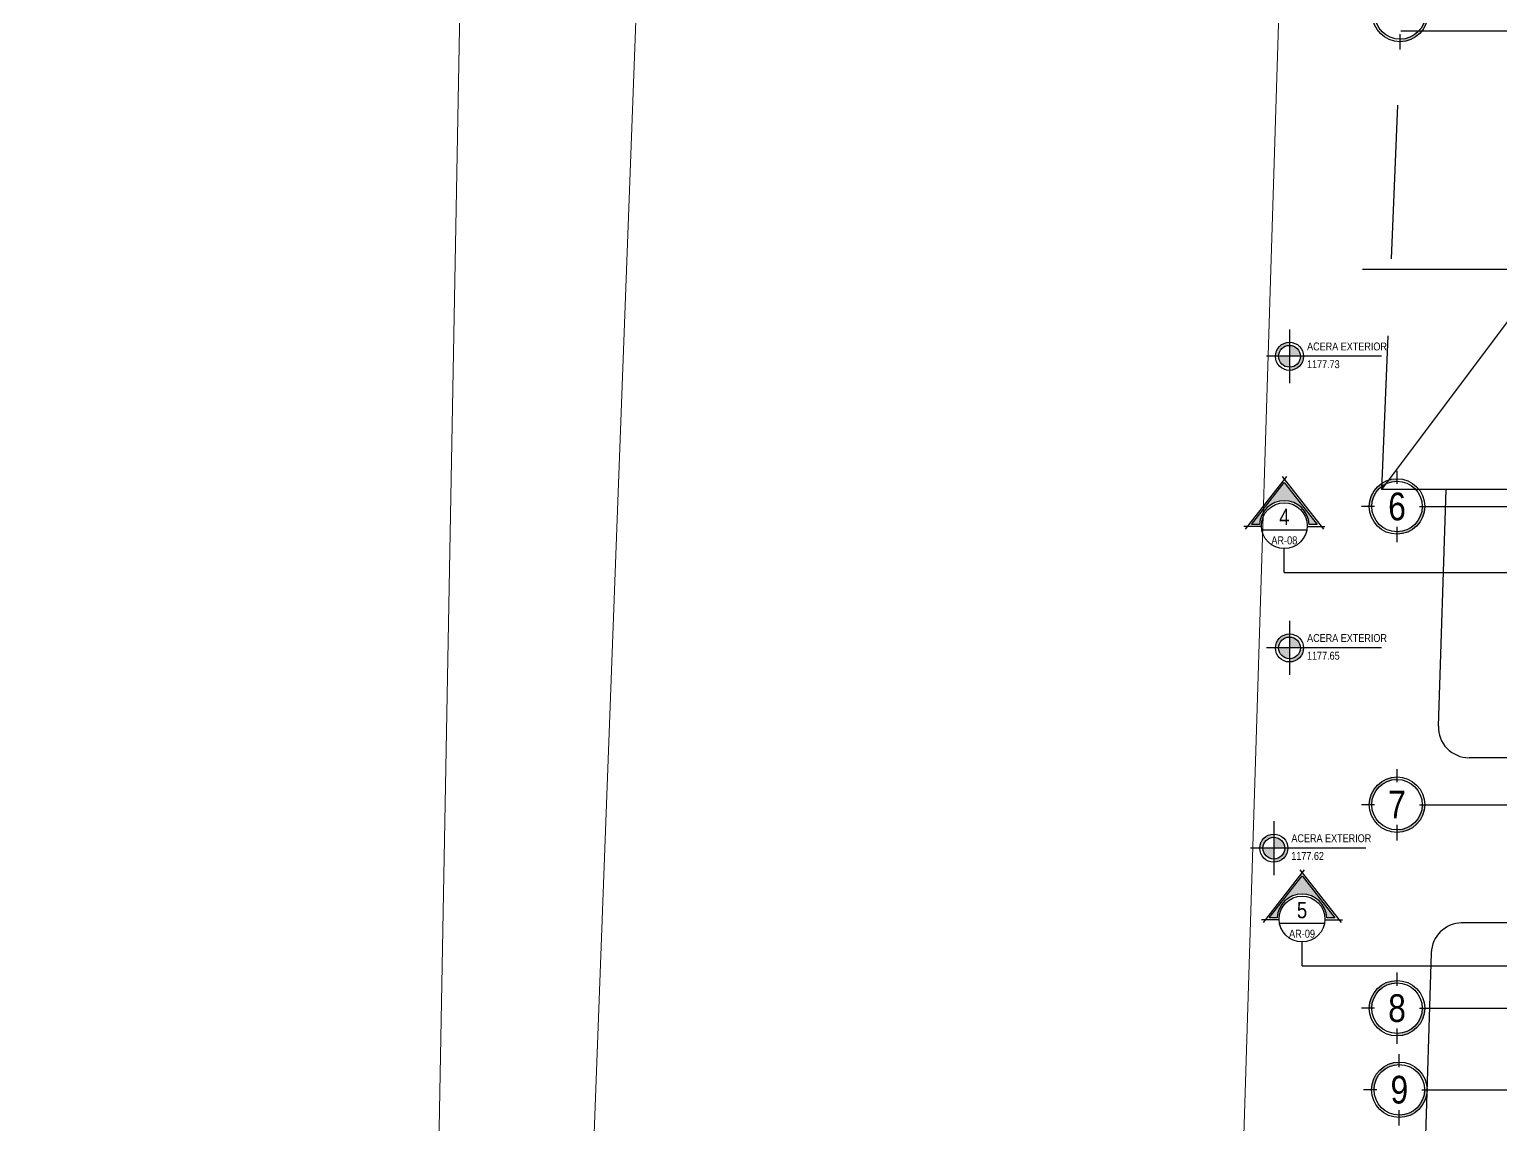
# Model space of a CAD drawing. Extents: x -28 to 131, y -33 to 63.
# Drawn here: x -28.23 to -4.33, y -0.91 to 16.87 of the extents above; entities that cross this region are included whole.
import ezdxf
from ezdxf.enums import TextEntityAlignment as Align

# ---------------------------------------------------------------- set-up
doc = ezdxf.new("R2010")
doc.units = 0
doc.header["$LTSCALE"] = 10
for name, pattern in [('CENTER', [2, 1.25, -0.25, 0.25, -0.25]), ('DASHDOT', [1, 0.5, -0.25, 0, -0.25]), ('HIDDEN', [0.375, 0.25, -0.125]), ('PHANTOM2', [1.25, 0.625, -0.125, 0.125, -0.125, 0.125, -0.125])]:
    doc.linetypes.add(name, pattern=pattern)
for name, color, linetype in [('arq- obras exteriores', 250, 'Continuous'), ('arq-aceras', 252, 'Continuous'), ('arq-ejes-circulo', 1, 'Continuous'), ('arq-ejes-principales', 1, 'DASHDOT'), ('arq-hatch', 252, 'Continuous'), ('arq-indicacion de corte', 5, 'PHANTOM2'), ('arq-niveles', 1, 'Continuous'), ('arq-pared baja', 240, 'Continuous'), ('arq-text-ejes', 2, 'Continuous')]:
    doc.layers.add(name, color=color, linetype=linetype)
doc.styles.add('dape 2', font='ARIALN.TTF')
doc.styles.add('MADAY 2', font='ARIALN.TTF')
doc.dimstyles.new('dape', dxfattribs={"dimscale": 0.05, "dimtxt": 2, "dimasz": 2, "dimexe": 1, "dimexo": 1, "dimgap": 1, "dimtad": 1, "dimzin": 1, "dimtxsty": 'dape 2', "dimcen": 30, "dimclrd": 1, "dimclre": 1, "dimclrt": 256, "dimazin": 0, "dimtfac": 1, "dimtmove": 0, "dimatfit": 3, "dimfxl": 1, "dimarcsym": 0})

# ---------------------------------------------------------------- blocks, each defined once
blk = doc.blocks.new('*U164')
blk.add_hatch(color=253).paths.add_polyline_path([(0.405, 0.022), (0.532, 0.022), (0, 0.703), (-0.532, 0.022), (-0.405, 0.022, -0.947861)])
at = {"color": 2, "linetype": 'Continuous', "ltscale": 3}
for p, q in [((0.035, 0.801), (-0.634, -0.056)), ((-0.035, 0.801), (0.634, -0.056)), ((-0.372, -0.011), (-0.656, -0.011)), ((-0.366, -0.066), (0.366, -0.066)), ((0.372, -0.011), (0.656, -0.011))]:
    blk.add_line(p, q, dxfattribs=at)
at = {"ltscale": 3}
blk.add_line((0, -0.762), (0, -0.372), dxfattribs=at)
at = {"color": 2, "linetype": 'Continuous', "ltscale": 3}
blk.add_lwpolyline([(-0.405, 0.022), (-0.532, 0.022), (0, 0.703), (0.532, 0.022), (0.405, 0.022, 0.947861)], format="xyb", close=True, dxfattribs=at)
blk.add_circle((0, 0), 0.372, dxfattribs=at)
at = {"color": 3, "ltscale": 3, "style": 'MADAY 2'}
blk.add_attdef('CORTE', text='', height=0.263, dxfattribs=at).set_placement((0, 0.143), align=Align.MIDDLE)
at = {"color": 1, "ltscale": 3, "style": 'MADAY 2'}
blk.add_attdef('LAMINA', text='', height=0.15, dxfattribs=at).set_placement((0, -0.238), align=Align.MIDDLE)
blk = doc.blocks.new('*U99')
at = {"linetype": 'Continuous'}
h = blk.add_hatch(color=251, dxfattribs=at)
h.paths.add_polyline_path([(0.1643, 0.326), (0.1803, 0.326, -0.414214), (0, 0.1457), (0, 0.1617, 0.414214)])
h.paths.add_polyline_path([(-0.1643, 0.326), (-0.1803, 0.326, -0.414214), (0, 0.5063), (0, 0.4903, 0.414214)])
for p, q in [((0, 0.5577), (0, 0.4724)), ((0, 0.5432), (0, 0.4579)), ((-0.1464, 0.326), (-0.2317, 0.326)), ((0.1464, 0.326), (0.2317, 0.326)), ((0, 0.1796), (0, 0.0943))]:
    blk.add_line(p, q, dxfattribs=at)
at = {"linetype": 'CENTER', "ltscale": 0.7}
blk.add_line((0, 0.1457), (0, 0.1457), dxfattribs=at)
at = {"linetype": 'Continuous'}
for radius in [0.1803, 0.1643]:
    blk.add_circle((0, 0.326), radius, dxfattribs=at)

msp = doc.modelspace()

# ---------------------------------------------------------------- hatches: boundary and pattern name
at = {"layer": 'arq-niveles'}
h = msp.add_hatch(color=8, dxfattribs=at)
h.paths.add_polyline_path([(-7.934, 11.564, 0.414214), (-7.757, 11.386), (-7.757, 11.564)])
h.paths.add_polyline_path([(-7.757, 11.741), (-7.757, 11.564), (-7.579, 11.564, 0.414214)])
h.paths.add_polyline_path([(-7.985, 11.564), (-7.934, 11.564, -0.414214), (-7.757, 11.741), (-7.757, 11.791, 0.414214)])
h.paths.add_polyline_path([(-7.757, 11.386), (-7.757, 11.336, 0.414214), (-7.529, 11.564), (-7.579, 11.564, -0.414214)])
h = msp.add_hatch(color=8, dxfattribs=at)
h.paths.add_polyline_path([(-7.934, 6.827, 0.414214), (-7.757, 6.65), (-7.757, 6.827)])
h.paths.add_polyline_path([(-7.757, 7.005), (-7.757, 6.827), (-7.579, 6.827, 0.414214)])
h.paths.add_polyline_path([(-7.985, 6.827), (-7.934, 6.827, -0.414214), (-7.757, 7.005), (-7.757, 7.055, 0.414214)])
h.paths.add_polyline_path([(-7.757, 6.65), (-7.757, 6.6, 0.414214), (-7.529, 6.827), (-7.579, 6.827, -0.414214)])
h = msp.add_hatch(color=8, dxfattribs=at)
h.paths.add_polyline_path([(-8.189, 3.575, 0.414214), (-8.012, 3.398), (-8.012, 3.575)])
h.paths.add_polyline_path([(-8.012, 3.753), (-8.012, 3.575), (-7.834, 3.575, 0.414214)])
h.paths.add_polyline_path([(-8.24, 3.575), (-8.189, 3.575, -0.414214), (-8.012, 3.753), (-8.012, 3.803, 0.414214)])
h.paths.add_polyline_path([(-8.012, 3.398), (-8.012, 3.347, 0.414214), (-7.784, 3.575), (-7.834, 3.575, -0.414214)])

# ---------------------------------------------------------------- linework, layer by layer
at = {"layer": 'arq- obras exteriores'}
for p, q in [((-5.219, 9.4), (-5.339, 5.558)), ((-2.075, 9.4), (-5.219, 9.4)), ((-3.483, 5.043), (-4.839, 5.043)), ((-0.072, 2.36), (-4.968, 2.36)), ((-5.453, 1.876), (-5.576, -2.053))]:
    msp.add_line(p, q, dxfattribs=at)
for centre, start, end in [((-4.839, 5.543), 178.2188, 270), ((-4.954, 1.86), 90, 178.2188)]:
    msp.add_arc(centre, 0.5, start, end, dxfattribs=at)
at = {"layer": 'arq-aceras', "color": 250, "lineweight": 0, "flags": 128}
msp.add_lwpolyline([(-18.798, 47.408), (-19.212, 35.235), (-18.626, 35.118), (-19.453, 24.933), (-21.095, 24.802), (-21.624, -3.904), (-24.433, -6.628), (-28.228, -6.781), (-28.034, -10.001), (-22.835, -9.687, 0.453188), (-19.307, -7.068), (-19.169, -4.09), (-17.974, 27.713), (-17.117, 47.408)], format="xyb", dxfattribs=at)
msp.add_lwpolyline([(-6.573, 47.408), (-6.721, 43.297), (-7.622, 27.035), (-8.627, -5.258), (-6.73, -7.439), (25.939, -5.772), (34.232, -5.184), (38.108, -5.18), (44.197, -4.794), (63.132, -3.892)], dxfattribs=at)
at = {"layer": 'arq-ejes-principales'}
for p, q in [((-5.431, 9.125), (60.008, 9.125)), ((-5.431, 4.281), (60.008, 4.281)), ((-5.56, 0.975), (60.008, 0.975)), ((-5.559, 0.975), (9.55, 0.975)), ((-5.522, -0.35), (60.047, -0.35))]:
    msp.add_line(p, q, dxfattribs=at)
at = {"layer": 'arq-hatch', "linetype": 'HIDDEN'}
msp.add_lwpolyline([(-5.949, 16.85), (-0.675, 16.85), (-0.675, 9.4), (-6.255, 9.4)], close=True, dxfattribs=at)
at = {"layer": 'arq-indicacion de corte', "ltscale": 3}
for p, q in [((-7.841, 8.05), (63.8, 8.05)), ((-7.553, 1.661), (64.087, 1.661))]:
    msp.add_line(p, q, dxfattribs=at)
at = {"layer": 'arq-niveles'}
for p, q in [((-7.757, 12.001), (-7.757, 11.126)), ((-6.263, 11.564), (-8.133, 11.564)), ((-7.757, 7.265), (-7.757, 6.39)), ((-6.263, 6.827), (-8.133, 6.827)), ((-8.012, 4.012), (-8.012, 3.138)), ((-6.518, 3.575), (-8.388, 3.575))]:
    msp.add_line(p, q, dxfattribs=at)
for centre, radius in [((-7.757, 11.564), 0.228), ((-7.757, 11.564), 0.177), ((-7.757, 6.827), 0.228), ((-7.757, 6.827), 0.177), ((-8.012, 3.575), 0.228), ((-8.012, 3.575), 0.177)]:
    msp.add_circle(centre, radius, dxfattribs=at)
at = {"layer": 'arq-pared baja', "color": 8}
msp.add_line((-6.255, 9.4), (-0.675, 16.85), dxfattribs=at)

# ---------------------------------------------------------------- block references
at = {"layer": 'arq-ejes-circulo', "yscale": 2.5, "zscale": 2.5, "rotation": 180}
for p, xscale in [((-5.96, 17.94), 2.5), ((-6.01, 9.94), 2.5), ((-6.01, 5.096), 2.499999999999993), ((-6.01, 1.79), 2.499999999999993), ((-5.973, 0.465), 2.499999999999993)]:
    msp.add_blockref('*U99', p, dxfattribs=dict(at, xscale=xscale))
at = {"layer": 'arq-indicacion de corte', "ltscale": 3}
ref = msp.add_blockref('*U164', (-7.841, 8.812), dxfattribs=at)
ref.add_attrib('CORTE', '4', dxfattribs={"layer": '0', "color": 3, "ltscale": 3, "height": 0.263, "style": 'MADAY 2'}).set_placement((-7.841, 8.955), align=Align.MIDDLE)
ref.add_attrib('LAMINA', 'AR-08', dxfattribs={"layer": '0', "color": 1, "ltscale": 3, "height": 0.13, "style": 'MADAY 2'}).set_placement((-7.841, 8.574), align=Align.MIDDLE)
ref = msp.add_blockref('*U164', (-7.553, 2.423), dxfattribs=at)
ref.add_attrib('CORTE', '5', dxfattribs={"layer": '0', "color": 3, "ltscale": 3, "height": 0.263, "style": 'MADAY 2'}).set_placement((-7.553, 2.566), align=Align.MIDDLE)
ref.add_attrib('LAMINA', 'AR-09', dxfattribs={"layer": '0', "color": 1, "ltscale": 3, "height": 0.13, "style": 'MADAY 2'}).set_placement((-7.553, 2.185), align=Align.MIDDLE)

# ---------------------------------------------------------------- texts
at = {"layer": 'arq-niveles', "color": 2, "style": 'dape 2'}
for s, p in [('1177.73', (-7.473, 11.372)), ('1177.65', (-7.473, 6.636)), ('1177.62', (-7.728, 3.384))]:
    msp.add_text(s, height=0.1282, dxfattribs=at).set_placement(p)
at = {"layer": 'arq-niveles', "color": 2, "char_height": 0.12821, "width": 1.7115, "attachment_point": 1, "style": 'dape 2'}
for insert in [(-7.471, 11.788), (-7.471, 7.052), (-7.726, 3.8)]:
    msp.add_mtext('ACERA EXTERIOR', dxfattribs=dict(at, insert=insert))
at = {"layer": 'arq-text-ejes', "style": 'dape 2'}
for s, p in [('6', (-6.01, 9.125)), ('7', (-6.01, 4.283)), ('8', (-6.01, 0.977)), ('9', (-5.972, -0.348))]:
    msp.add_text(s, height=0.45, dxfattribs=at).set_placement(p, align=Align.MIDDLE)

# ---------------------------------------------------------------- leaders
at = {"layer": 'arq-pared baja'}
msp.add_leader([(-0.675, 12.975), (-6.569, 12.975)], dimstyle='dape', override={"dimgap": 1, "dimtad": 0}, dxfattribs=at)

doc.saveas('drawing.dxf')
